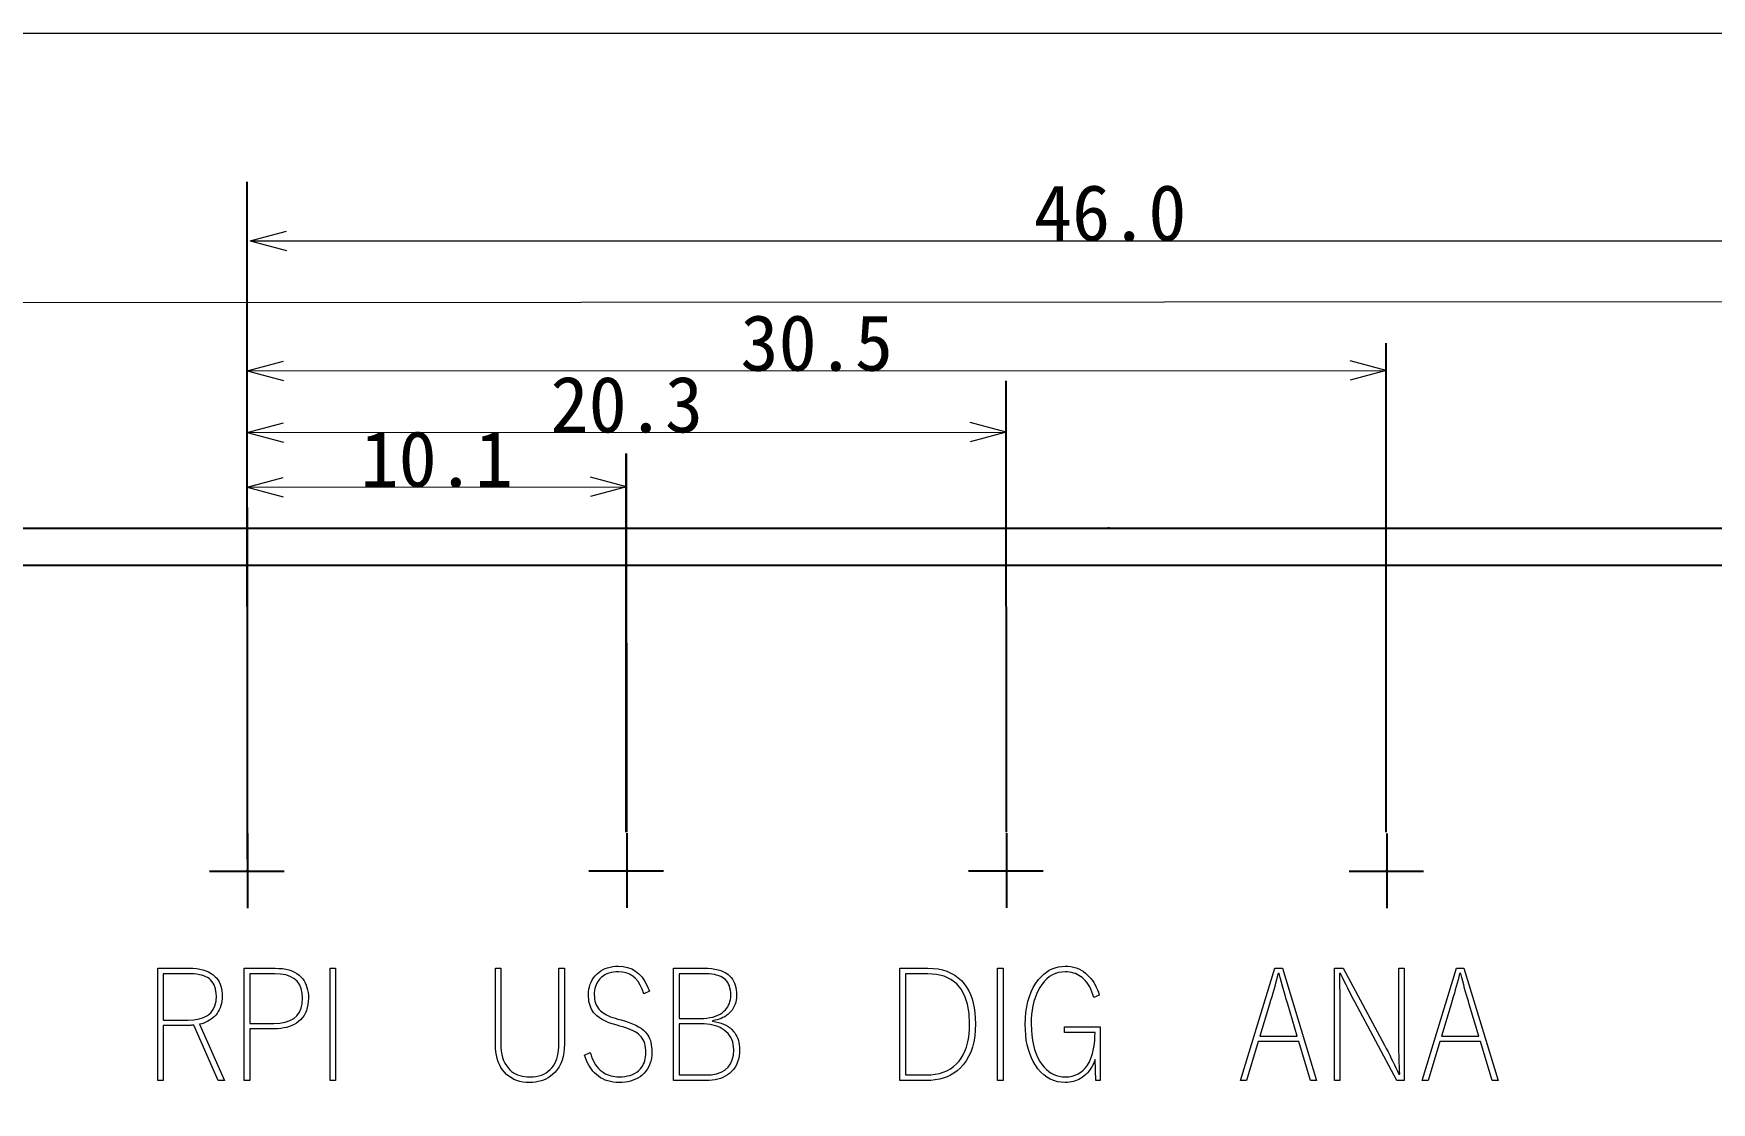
# Model space of a CAD drawing. Extents: x 47 to 362, y 46 to 259.
# Drawn here: x 71.86 to 116.74, y 225.28 to 253.86 of the extents above; entities that cross this region are included whole.
import ezdxf
from ezdxf.enums import TextEntityAlignment as Align

# ---------------------------------------------------------------- set-up
doc = ezdxf.new("R2010")
doc.units = 0
for name, color, linetype in [('CAM1', 134, 'continuous'), ('CAM4', 7, 'continuous'), ('Work', 6, 'continuous')]:
    doc.layers.add(name, color=color, linetype=linetype)
doc.styles.add('Font_0', font='MS Gothic.ttf')

msp = doc.modelspace()

# ---------------------------------------------------------------- linework, layer by layer
at = {"layer": 'CAM1', "linetype": 'continuous'}
for p, q in [((87.726, 232.479), (87.726, 230.483)), ((97.881, 232.479), (97.881, 230.483)), ((77.58, 232.469), (77.58, 230.472)), ((108.057, 232.469), (108.057, 230.472)), ((76.564, 231.46), (78.561, 231.46)), ((86.711, 231.471), (88.708, 231.471)), ((96.866, 231.471), (98.862, 231.471)), ((107.042, 231.46), (109.038, 231.46))]:
    msp.add_line(p, q, dxfattribs=at)
at = {"layer": 'CAM1', "linetype": 'continuous', "lineweight": 0}
for points in [[(88.33, 228.251), (88.181, 228.185), (88.181, 228.185), (88.137, 228.307), (88.086, 228.416), (88.026, 228.509), (87.959, 228.589), (87.883, 228.653), (87.8, 228.704), (87.708, 228.74), (87.609, 228.762), (87.502, 228.769), (87.502, 228.769), (87.433, 228.766), (87.368, 228.76), (87.306, 228.748), (87.248, 228.732), (87.193, 228.712), (87.141, 228.686), (87.093, 228.657), (87.049, 228.623), (87.008, 228.584), (87.008, 228.584), (86.976, 228.547), (86.947, 228.507), (86.923, 228.465), (86.902, 228.421), (86.885, 228.374), (86.872, 228.325), (86.862, 228.274), (86.856, 228.221), (86.854, 228.165), (86.854, 228.165), (86.857, 228.102), (86.863, 228.043), (86.873, 227.987), (86.887, 227.935), (86.906, 227.886), (86.928, 227.841), (86.955, 227.799), (86.986, 227.76), (87.021, 227.724), (87.021, 227.724), (87.055, 227.696), (87.093, 227.669), (87.136, 227.643), (87.183, 227.618), (87.235, 227.594), (87.291, 227.57), (87.352, 227.548), (87.417, 227.527), (87.487, 227.507), (87.578, 227.483), (87.578, 227.483), (87.687, 227.452), (87.787, 227.418), (87.88, 227.382), (87.964, 227.344), (88.04, 227.303), (88.108, 227.26), (88.168, 227.214), (88.219, 227.166), (88.262, 227.116), (88.262, 227.116), (88.29, 227.075), (88.315, 227.031), (88.336, 226.983), (88.355, 226.932), (88.369, 226.877), (88.381, 226.819), (88.389, 226.757), (88.394, 226.691), (88.396, 226.622), (88.396, 226.622), (88.392, 226.537), (88.383, 226.456), (88.366, 226.379), (88.343, 226.307), (88.314, 226.238), (88.278, 226.174), (88.236, 226.114), (88.187, 226.058), (88.132, 226.007), (88.132, 226.007), (88.078, 225.965), (88.02, 225.928), (87.959, 225.897), (87.894, 225.87), (87.826, 225.848), (87.754, 225.831), (87.678, 225.819), (87.599, 225.812), (87.516, 225.809), (87.516, 225.809), (87.437, 225.812), (87.361, 225.82), (87.287, 225.833), (87.217, 225.851), (87.15, 225.875), (87.086, 225.904), (87.024, 225.938), (86.966, 225.978), (86.91, 226.022), (86.91, 226.022), (86.864, 226.066), (86.82, 226.113), (86.78, 226.163), (86.742, 226.217), (86.707, 226.275), (86.675, 226.336), (86.646, 226.4), (86.62, 226.469), (86.596, 226.54), (86.749, 226.61), (86.749, 226.61), (86.769, 226.537), (86.793, 226.468), (86.821, 226.403), (86.852, 226.342), (86.887, 226.286), (86.926, 226.234), (86.968, 226.186), (87.015, 226.142), (87.065, 226.102), (87.065, 226.102), (87.109, 226.073), (87.154, 226.046), (87.201, 226.024), (87.249, 226.004), (87.299, 225.988), (87.351, 225.976), (87.404, 225.967), (87.459, 225.962), (87.516, 225.96), (87.516, 225.96), (87.597, 225.963), (87.674, 225.971), (87.746, 225.984), (87.814, 226.001), (87.877, 226.024), (87.935, 226.053), (87.989, 226.086), (88.038, 226.124), (88.082, 226.167), (88.082, 226.167), (88.114, 226.207), (88.143, 226.248), (88.167, 226.293), (88.188, 226.339), (88.205, 226.389), (88.218, 226.441), (88.227, 226.496), (88.233, 226.554), (88.235, 226.614), (88.235, 226.614), (88.233, 226.679), (88.227, 226.741), (88.217, 226.799), (88.203, 226.854), (88.186, 226.904), (88.164, 226.952), (88.138, 226.995), (88.109, 227.035), (88.075, 227.071), (88.075, 227.071), (88.038, 227.103), (87.995, 227.135), (87.947, 227.165), (87.893, 227.194), (87.834, 227.221), (87.769, 227.248), (87.698, 227.273), (87.622, 227.297), (87.541, 227.32), (87.464, 227.34), (87.464, 227.34), (87.366, 227.368), (87.275, 227.399), (87.192, 227.433), (87.115, 227.468), (87.045, 227.506), (86.983, 227.547), (86.927, 227.59), (86.878, 227.635), (86.837, 227.682), (86.837, 227.682), (86.808, 227.724), (86.782, 227.768), (86.76, 227.815), (86.741, 227.866), (86.725, 227.919), (86.713, 227.976), (86.705, 228.036), (86.699, 228.099), (86.698, 228.165), (86.698, 228.165), (86.7, 228.237), (86.709, 228.306), (86.723, 228.373), (86.743, 228.436), (86.769, 228.497), (86.8, 228.555), (86.837, 228.611), (86.88, 228.663), (86.928, 228.713), (86.928, 228.713), (86.978, 228.756), (87.032, 228.795), (87.089, 228.828), (87.149, 228.856), (87.213, 228.879), (87.28, 228.897), (87.351, 228.91), (87.424, 228.917), (87.502, 228.92), (87.502, 228.92), (87.629, 228.912), (87.748, 228.887), (87.858, 228.846), (87.959, 228.788), (88.051, 228.714), (88.134, 228.623), (88.208, 228.515), (88.273, 228.391), (88.33, 228.251), (88.33, 228.251)], [(100.362, 228.149), (100.213, 228.087), (100.213, 228.087), (100.191, 228.163), (100.166, 228.235), (100.138, 228.302), (100.107, 228.365), (100.072, 228.424), (100.035, 228.478), (99.995, 228.528), (99.951, 228.574), (99.905, 228.615), (99.905, 228.615), (99.862, 228.647), (99.818, 228.676), (99.771, 228.7), (99.723, 228.721), (99.673, 228.738), (99.621, 228.752), (99.567, 228.761), (99.511, 228.767), (99.454, 228.769), (99.454, 228.769), (99.361, 228.764), (99.272, 228.748), (99.188, 228.723), (99.108, 228.687), (99.032, 228.641), (98.961, 228.584), (98.894, 228.518), (98.831, 228.441), (98.773, 228.354), (98.773, 228.354), (98.724, 228.267), (98.682, 228.174), (98.644, 228.076), (98.613, 227.973), (98.587, 227.863), (98.567, 227.748), (98.552, 227.628), (98.544, 227.501), (98.541, 227.369), (98.541, 227.369), (98.545, 227.218), (98.555, 227.074), (98.573, 226.938), (98.599, 226.81), (98.631, 226.689), (98.671, 226.576), (98.717, 226.472), (98.771, 226.374), (98.832, 226.285), (98.832, 226.285), (98.888, 226.217), (98.947, 226.157), (99.01, 226.105), (99.075, 226.061), (99.144, 226.025), (99.217, 225.997), (99.293, 225.977), (99.372, 225.964), (99.454, 225.96), (99.454, 225.96), (99.549, 225.965), (99.637, 225.98), (99.721, 226.005), (99.798, 226.04), (99.869, 226.085), (99.935, 226.139), (99.995, 226.204), (100.049, 226.278), (100.097, 226.363), (100.097, 226.363), (100.129, 226.432), (100.157, 226.506), (100.181, 226.585), (100.202, 226.668), (100.218, 226.755), (100.231, 226.847), (100.241, 226.943), (100.246, 227.044), (100.248, 227.149), (99.43, 227.149), (99.43, 227.296), (100.387, 227.296), (100.387, 225.863), (100.27, 225.863), (100.252, 226.427), (100.252, 226.427), (100.225, 226.358), (100.195, 226.292), (100.162, 226.231), (100.126, 226.173), (100.088, 226.12), (100.047, 226.071), (100.003, 226.026), (99.956, 225.984), (99.906, 225.947), (99.906, 225.947), (99.862, 225.918), (99.816, 225.892), (99.768, 225.87), (99.719, 225.851), (99.669, 225.836), (99.617, 225.824), (99.564, 225.816), (99.51, 225.811), (99.454, 225.809), (99.454, 225.809), (99.345, 225.815), (99.242, 225.832), (99.143, 225.861), (99.049, 225.901), (98.961, 225.952), (98.877, 226.015), (98.797, 226.09), (98.723, 226.176), (98.654, 226.274), (98.654, 226.274), (98.596, 226.37), (98.546, 226.473), (98.502, 226.582), (98.465, 226.697), (98.435, 226.818), (98.411, 226.946), (98.395, 227.079), (98.385, 227.219), (98.381, 227.365), (98.381, 227.365), (98.386, 227.53), (98.399, 227.688), (98.421, 227.837), (98.452, 227.978), (98.492, 228.111), (98.54, 228.237), (98.598, 228.354), (98.664, 228.463), (98.739, 228.564), (98.739, 228.564), (98.806, 228.639), (98.875, 228.705), (98.948, 228.762), (99.024, 228.81), (99.104, 228.85), (99.186, 228.88), (99.272, 228.902), (99.361, 228.916), (99.454, 228.92), (99.454, 228.92), (99.53, 228.917), (99.605, 228.908), (99.676, 228.894), (99.745, 228.873), (99.811, 228.847), (99.875, 228.815), (99.936, 228.778), (99.994, 228.734), (100.05, 228.685), (100.05, 228.685), (100.095, 228.639), (100.138, 228.59), (100.178, 228.537), (100.215, 228.481), (100.25, 228.421), (100.282, 228.358), (100.311, 228.292), (100.338, 228.222), (100.362, 228.149), (100.362, 228.149)], [(75.178, 228.866), (76.014, 228.866), (76.117, 228.864), (76.213, 228.855), (76.304, 228.841), (76.388, 228.822), (76.466, 228.796), (76.538, 228.766), (76.604, 228.729), (76.663, 228.687), (76.717, 228.64), (76.717, 228.64), (76.756, 228.596), (76.791, 228.549), (76.821, 228.498), (76.846, 228.444), (76.867, 228.386), (76.883, 228.325), (76.895, 228.26), (76.902, 228.192), (76.904, 228.119), (76.904, 228.119), (76.902, 228.052), (76.895, 227.988), (76.884, 227.926), (76.869, 227.867), (76.85, 227.81), (76.826, 227.757), (76.798, 227.705), (76.766, 227.657), (76.729, 227.611), (76.729, 227.611), (76.693, 227.572), (76.654, 227.536), (76.611, 227.503), (76.566, 227.473), (76.518, 227.446), (76.467, 227.422), (76.412, 227.401), (76.355, 227.382), (76.294, 227.367), (76.967, 225.863), (76.794, 225.863), (76.145, 227.344), (76.145, 227.344), (76.124, 227.342), (76.104, 227.341), (76.085, 227.339), (76.067, 227.338), (76.05, 227.337), (76.034, 227.336), (76.019, 227.336), (76.005, 227.336), (75.992, 227.336), (75.327, 227.336), (75.327, 225.863), (75.178, 225.863), (75.178, 228.866)], [(75.327, 228.718), (75.327, 227.48), (75.982, 227.48), (76.142, 227.487), (76.284, 227.511), (76.407, 227.55), (76.511, 227.605), (76.596, 227.676), (76.662, 227.762), (76.709, 227.864), (76.738, 227.982), (76.747, 228.115), (76.747, 228.115), (76.745, 228.186), (76.737, 228.251), (76.725, 228.313), (76.709, 228.37), (76.687, 228.422), (76.66, 228.47), (76.629, 228.514), (76.593, 228.553), (76.552, 228.587), (76.552, 228.587), (76.509, 228.615), (76.462, 228.639), (76.41, 228.66), (76.354, 228.678), (76.293, 228.693), (76.227, 228.704), (76.157, 228.712), (76.082, 228.717), (76.002, 228.718), (75.327, 228.718)], [(77.49, 228.866), (78.318, 228.866), (78.419, 228.863), (78.515, 228.855), (78.604, 228.84), (78.687, 228.819), (78.765, 228.793), (78.836, 228.76), (78.902, 228.722), (78.961, 228.677), (79.015, 228.627), (79.015, 228.627), (79.056, 228.58), (79.092, 228.528), (79.123, 228.474), (79.149, 228.415), (79.171, 228.353), (79.188, 228.287), (79.2, 228.217), (79.207, 228.144), (79.209, 228.067), (79.209, 228.067), (79.206, 227.978), (79.196, 227.894), (79.18, 227.815), (79.157, 227.74), (79.127, 227.671), (79.091, 227.606), (79.048, 227.545), (78.999, 227.49), (78.944, 227.44), (78.944, 227.44), (78.889, 227.399), (78.83, 227.363), (78.766, 227.332), (78.699, 227.306), (78.627, 227.284), (78.551, 227.268), (78.47, 227.256), (78.386, 227.249), (78.297, 227.246), (77.639, 227.246), (77.639, 225.863), (77.49, 225.863), (77.49, 228.866)], [(77.639, 228.718), (77.639, 227.389), (78.284, 227.389), (78.446, 227.398), (78.588, 227.423), (78.711, 227.464), (78.815, 227.522), (78.901, 227.597), (78.967, 227.689), (79.015, 227.797), (79.043, 227.921), (79.053, 228.063), (79.053, 228.063), (79.043, 228.2), (79.016, 228.322), (78.97, 228.427), (78.905, 228.516), (78.822, 228.589), (78.721, 228.645), (78.602, 228.686), (78.464, 228.71), (78.308, 228.718), (77.639, 228.718)], [(79.937, 228.866), (79.937, 225.863), (79.788, 225.863), (79.788, 228.866), (79.937, 228.866)], [(86.056, 228.866), (86.056, 226.838), (86.056, 226.838), (86.052, 226.72), (86.041, 226.609), (86.021, 226.505), (85.993, 226.407), (85.958, 226.316), (85.915, 226.232), (85.864, 226.155), (85.805, 226.084), (85.739, 226.02), (85.739, 226.02), (85.683, 225.976), (85.624, 225.937), (85.563, 225.903), (85.498, 225.874), (85.43, 225.851), (85.358, 225.833), (85.284, 225.82), (85.207, 225.812), (85.126, 225.809), (85.126, 225.809), (85.034, 225.813), (84.945, 225.823), (84.861, 225.84), (84.782, 225.863), (84.707, 225.894), (84.637, 225.931), (84.571, 225.976), (84.51, 226.027), (84.453, 226.084), (84.453, 226.084), (84.402, 226.147), (84.357, 226.215), (84.319, 226.288), (84.286, 226.366), (84.259, 226.449), (84.238, 226.538), (84.223, 226.631), (84.214, 226.73), (84.211, 226.834), (84.211, 228.866), (84.356, 228.866), (84.356, 226.849), (84.356, 226.849), (84.359, 226.747), (84.368, 226.651), (84.383, 226.561), (84.404, 226.477), (84.431, 226.399), (84.464, 226.328), (84.503, 226.262), (84.548, 226.202), (84.599, 226.147), (84.599, 226.147), (84.645, 226.108), (84.694, 226.073), (84.747, 226.043), (84.803, 226.018), (84.863, 225.997), (84.925, 225.981), (84.991, 225.97), (85.06, 225.963), (85.133, 225.96), (85.133, 225.96), (85.217, 225.964), (85.296, 225.973), (85.37, 225.988), (85.44, 226.009), (85.506, 226.036), (85.566, 226.069), (85.622, 226.109), (85.674, 226.154), (85.721, 226.205), (85.721, 226.205), (85.761, 226.259), (85.796, 226.317), (85.826, 226.379), (85.851, 226.446), (85.872, 226.518), (85.889, 226.594), (85.9, 226.674), (85.907, 226.759), (85.91, 226.849), (85.91, 228.866), (86.056, 228.866)], [(88.976, 228.866), (89.79, 228.866), (89.894, 228.864), (89.992, 228.856), (90.083, 228.843), (90.166, 228.825), (90.243, 228.802), (90.314, 228.773), (90.377, 228.74), (90.434, 228.701), (90.483, 228.657), (90.483, 228.657), (90.52, 228.616), (90.552, 228.571), (90.58, 228.522), (90.604, 228.469), (90.623, 228.411), (90.639, 228.35), (90.649, 228.285), (90.656, 228.216), (90.658, 228.143), (90.658, 228.143), (90.656, 228.078), (90.649, 228.016), (90.637, 227.957), (90.62, 227.901), (90.599, 227.848), (90.573, 227.797), (90.543, 227.749), (90.507, 227.705), (90.467, 227.662), (90.467, 227.662), (90.429, 227.629), (90.388, 227.598), (90.344, 227.57), (90.297, 227.545), (90.248, 227.523), (90.195, 227.503), (90.14, 227.486), (90.081, 227.473), (90.02, 227.462), (90.02, 227.449), (90.02, 227.449), (90.101, 227.436), (90.177, 227.419), (90.248, 227.398), (90.315, 227.372), (90.377, 227.342), (90.435, 227.308), (90.488, 227.269), (90.537, 227.226), (90.581, 227.178), (90.581, 227.178), (90.615, 227.135), (90.644, 227.089), (90.67, 227.04), (90.692, 226.989), (90.71, 226.936), (90.724, 226.88), (90.734, 226.821), (90.74, 226.76), (90.742, 226.696), (90.742, 226.696), (90.738, 226.604), (90.728, 226.517), (90.711, 226.436), (90.688, 226.359), (90.657, 226.287), (90.62, 226.22), (90.577, 226.158), (90.526, 226.102), (90.469, 226.05), (90.469, 226.05), (90.415, 226.011), (90.357, 225.976), (90.295, 225.946), (90.229, 225.921), (90.159, 225.9), (90.085, 225.884), (90.007, 225.872), (89.926, 225.865), (89.84, 225.863), (88.976, 225.863), (88.976, 228.866)], [(89.125, 228.718), (89.125, 227.523), (89.694, 227.523), (89.784, 227.525), (89.869, 227.532), (89.948, 227.544), (90.023, 227.561), (90.093, 227.582), (90.158, 227.608), (90.218, 227.639), (90.273, 227.674), (90.323, 227.714), (90.323, 227.714), (90.361, 227.751), (90.395, 227.791), (90.424, 227.834), (90.449, 227.879), (90.469, 227.926), (90.485, 227.977), (90.496, 228.029), (90.503, 228.085), (90.505, 228.143), (90.505, 228.143), (90.503, 228.212), (90.496, 228.276), (90.485, 228.336), (90.469, 228.391), (90.449, 228.441), (90.424, 228.486), (90.395, 228.527), (90.361, 228.564), (90.323, 228.595), (90.323, 228.595), (90.282, 228.621), (90.236, 228.644), (90.185, 228.664), (90.128, 228.68), (90.067, 228.694), (90, 228.705), (89.929, 228.712), (89.852, 228.717), (89.77, 228.718), (89.125, 228.718)], [(95.029, 228.866), (95.781, 228.866), (95.919, 228.861), (96.05, 228.846), (96.173, 228.82), (96.288, 228.784), (96.396, 228.737), (96.496, 228.68), (96.588, 228.613), (96.673, 228.536), (96.75, 228.448), (96.75, 228.448), (96.813, 228.36), (96.869, 228.264), (96.917, 228.16), (96.958, 228.048), (96.991, 227.929), (97.017, 227.803), (97.036, 227.669), (97.047, 227.527), (97.051, 227.378), (97.051, 227.378), (97.045, 227.207), (97.03, 227.047), (97.005, 226.896), (96.969, 226.754), (96.923, 226.623), (96.867, 226.501), (96.8, 226.388), (96.724, 226.285), (96.637, 226.192), (96.637, 226.192), (96.559, 226.122), (96.475, 226.062), (96.386, 226.009), (96.292, 225.964), (96.191, 225.928), (96.086, 225.899), (95.975, 225.879), (95.858, 225.867), (95.736, 225.863), (95.029, 225.863), (95.029, 228.866)], [(95.178, 228.718), (95.178, 226.011), (95.729, 226.011), (95.855, 226.015), (95.973, 226.029), (96.085, 226.052), (96.19, 226.084), (96.288, 226.125), (96.379, 226.176), (96.463, 226.236), (96.541, 226.305), (96.611, 226.383), (96.611, 226.383), (96.67, 226.464), (96.723, 226.552), (96.768, 226.648), (96.807, 226.751), (96.838, 226.861), (96.862, 226.978), (96.88, 227.103), (96.89, 227.235), (96.894, 227.374), (96.894, 227.374), (96.88, 227.656), (96.838, 227.905), (96.769, 228.121), (96.672, 228.304), (96.548, 228.453), (96.396, 228.569), (96.216, 228.652), (96.008, 228.702), (95.773, 228.718), (95.178, 228.718)], [(97.79, 228.866), (97.79, 225.863), (97.64, 225.863), (97.64, 228.866), (97.79, 228.866)], [(105.26, 228.866), (106.175, 225.863), (106.011, 225.863), (105.699, 226.903), (104.616, 226.903), (104.303, 225.863), (104.142, 225.863), (105.061, 228.866), (105.26, 228.866)], [(105.657, 227.047), (105.402, 227.904), (105.402, 227.904), (105.379, 227.982), (105.354, 228.063), (105.33, 228.147), (105.305, 228.235), (105.279, 228.326), (105.253, 228.42), (105.227, 228.518), (105.2, 228.618), (105.172, 228.723), (105.145, 228.723), (105.145, 228.723), (105.124, 228.64), (105.102, 228.555), (105.079, 228.468), (105.054, 228.38), (105.029, 228.289), (105.002, 228.197), (104.975, 228.102), (104.946, 228.006), (104.916, 227.907), (104.658, 227.047), (105.657, 227.047)], [(108.521, 228.866), (108.521, 225.863), (108.323, 225.863), (107.196, 227.964), (107.196, 227.964), (107.163, 228.027), (107.127, 228.096), (107.089, 228.17), (107.049, 228.249), (107.007, 228.333), (106.962, 228.422), (106.916, 228.517), (106.867, 228.617), (106.817, 228.723), (106.791, 228.723), (106.799, 227.896), (106.799, 225.863), (106.652, 225.863), (106.652, 228.866), (106.882, 228.866), (107.993, 226.805), (107.993, 226.805), (108.039, 226.717), (108.085, 226.629), (108.13, 226.542), (108.173, 226.456), (108.216, 226.371), (108.257, 226.286), (108.297, 226.201), (108.337, 226.117), (108.375, 226.034), (108.4, 226.034), (108.395, 226.139), (108.39, 226.242), (108.386, 226.343), (108.383, 226.442), (108.38, 226.538), (108.378, 226.633), (108.376, 226.725), (108.375, 226.815), (108.375, 226.903), (108.375, 228.866), (108.521, 228.866)], [(110.116, 228.866), (111.032, 225.863), (110.867, 225.863), (110.555, 226.903), (109.473, 226.903), (109.159, 225.863), (108.998, 225.863), (109.918, 228.866), (110.116, 228.866)], [(110.513, 227.047), (110.259, 227.904), (110.259, 227.904), (110.235, 227.982), (110.211, 228.063), (110.186, 228.147), (110.161, 228.235), (110.135, 228.326), (110.109, 228.42), (110.083, 228.518), (110.056, 228.618), (110.029, 228.723), (110.001, 228.723), (110.001, 228.723), (109.98, 228.64), (109.958, 228.555), (109.935, 228.468), (109.911, 228.38), (109.885, 228.289), (109.859, 228.197), (109.831, 228.102), (109.802, 228.006), (109.772, 227.907), (109.514, 227.047), (110.513, 227.047)], [(89.125, 227.38), (89.125, 226.011), (89.822, 226.011), (89.982, 226.019), (90.123, 226.044), (90.246, 226.085), (90.349, 226.144), (90.434, 226.219), (90.5, 226.311), (90.547, 226.419), (90.575, 226.545), (90.585, 226.686), (90.585, 226.686), (90.582, 226.76), (90.572, 226.829), (90.557, 226.895), (90.535, 226.957), (90.507, 227.015), (90.472, 227.07), (90.432, 227.12), (90.385, 227.167), (90.332, 227.21), (90.332, 227.21), (90.279, 227.245), (90.222, 227.277), (90.161, 227.304), (90.095, 227.327), (90.026, 227.346), (89.952, 227.361), (89.874, 227.371), (89.793, 227.378), (89.707, 227.38), (89.125, 227.38)]]:
    msp.add_lwpolyline(points, close=True, dxfattribs=at)
at = {"layer": 'CAM4'}
for p in [(77.563, 231.471), (87.726, 231.471), (97.881, 231.471), (108.04, 231.471)]:
    msp.add_point(p, dxfattribs=at)
at = {"layer": 'Work', "color": 8, "linetype": 'continuous', "lineweight": 0}
for p, q in [((285.165, 253.854), (54.665, 253.862)), ((77.653, 248.323), (78.619, 248.582)), ((77.653, 248.323), (123.653, 248.323)), ((77.653, 248.323), (78.619, 248.064)), ((285.138, 246.768), (69.651, 246.665)), ((77.575, 244.839), (78.541, 245.098)), ((108.035, 244.849), (107.069, 245.108)), ((77.575, 244.839), (108.035, 244.849)), ((77.575, 244.839), (78.541, 244.58)), ((108.035, 244.849), (107.069, 244.59)), ((77.574, 243.19), (78.539, 243.45)), ((97.875, 243.201), (96.909, 243.459)), ((77.574, 243.19), (97.875, 243.201)), ((77.574, 243.19), (78.54, 242.932)), ((97.875, 243.201), (96.909, 242.941)), ((77.569, 241.733), (78.535, 241.993)), ((87.716, 241.743), (86.75, 242.001)), ((77.569, 241.733), (87.716, 241.743)), ((77.569, 241.733), (78.535, 241.475)), ((87.716, 241.743), (86.75, 241.483))]:
    msp.add_line(p, q, dxfattribs=at)
at = {"layer": 'Work', "linetype": 'continuous'}
for p, q in [((77.58, 232.497), (77.569, 249.897)), ((77.575, 240.634), (77.575, 248.323)), ((77.58, 231.779), (77.575, 245.955)), ((108.04, 232.507), (108.035, 245.584)), ((77.58, 232.497), (77.574, 244.566)), ((97.881, 232.507), (97.875, 244.576)), ((87.709, 232.507), (87.709, 242.634)), ((87.726, 232.507), (87.716, 242.634)), ((100.615, 240.65), (100.615, 240.664))]:
    msp.add_line(p, q, dxfattribs=at)
for points in [[(354.655, 200.634), (54.655, 200.634), (54.655, 240.634), (354.655, 240.634)], [(54.655, 240.634), (354.655, 240.634), (354.655, 239.634), (54.655, 239.634)]]:
    msp.add_lwpolyline(points, close=True, dxfattribs=at)

# ---------------------------------------------------------------- texts
at = {"layer": 'Work', "linetype": 'continuous', "style": 'Font_0'}
msp.add_text('46.0', height=1.5, dxfattribs=at).set_placement((100.653, 249.073), align=Align.MIDDLE_CENTER)
for s, rotation, p in [('30.5', 0.0192, (92.805, 245.594)), ('20.3', 0.0288, (87.724, 243.946)), ('10.1', 0.0577, (82.642, 242.488))]:
    msp.add_text(s, height=1.5, rotation=rotation, dxfattribs=at).set_placement(p, align=Align.MIDDLE_CENTER)

doc.saveas('drawing.dxf')
